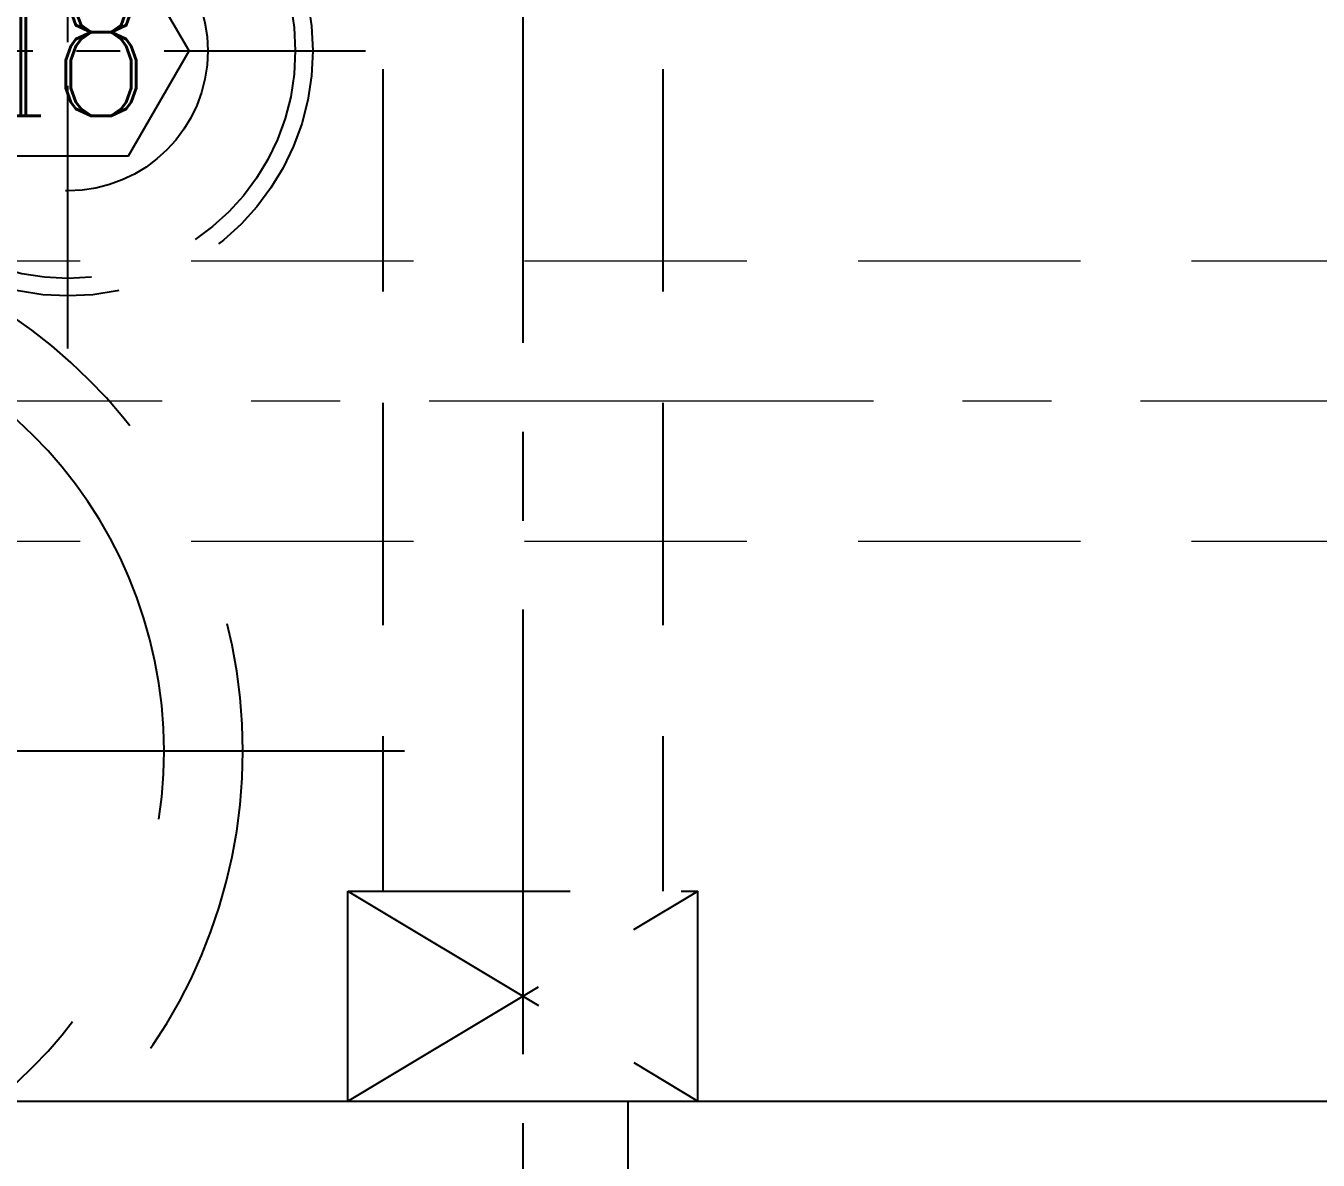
# Model space of a CAD drawing. Header units: inches. Extents: x 143011 to 144494, y -46023 to -44974.
# Drawn here: x 143734.38 to 143771.29, y -45468.11 to -45435.7 of the extents above; entities that cross this region are included whole.
import ezdxf

# ---------------------------------------------------------------- set-up
doc = ezdxf.new("R2010")
doc.units = ezdxf.units.IN
doc.header["$LTSCALE"] = 2
doc.header["$MEASUREMENT"] = 0
doc.header["$PDMODE"] = 3
doc.header["$PDSIZE"] = 0.3125
for name, pattern in [('CENTER', [50.8, 31.75, -6.35, 6.35, -6.35]), ('CENTER2', [1.125, 0.75, -0.125, 0.125, -0.125]), ('DASHED', [0.75, 0.5, -0.25]), ('HIDDEN', [9.525, 6.35, -3.175])]:
    doc.linetypes.add(name, pattern=pattern)
doc.layers.get('0').update_dxf_attribs({"linetype": 'CONTINUOUS'})
doc.layers.get('Defpoints').update_dxf_attribs({"linetype": 'CONTINUOUS'})
for name, color, linetype in [('CAV-COR', 1, 'CONTINUOUS'), ('GE', 214, 'CONTINUOUS'), ('SCREW', 52, 'HIDDEN'), ('SP', 3, 'CONTINUOUS'), ('wr2', 41, 'DASHED')]:
    doc.layers.add(name, color=color, linetype=linetype)
doc.layers.add('dim', color=3, linetype='CONTINUOUS', lineweight=15)
doc.layers.add('WR', color=122, linetype='HIDDEN', lineweight=18)
doc.styles.add('ROMANC', font='romanc', dxfattribs={"width": 0.6, "height": 1})
doc.styles.get("Standard").update_dxf_attribs({"font": 'txt.shx', "width": 0.67})
doc.dimstyles.new('2.00', dxfattribs={"dimtxt": 5, "dimasz": 4, "dimexe": 0.666, "dimexo": 0.626, "dimgap": 1, "dimtad": 0, "dimzin": 0, "dimdsep": 46, "dimtxsty": 'Standard', "dimcen": 0.09, "dimclrd": 3, "dimclre": 3, "dimclrt": 7, "dimazin": 0, "dimtfac": 1, "dimtofl": 0, "dimtmove": 0, "dimatfit": 0, "dimfxl": 0, "dimtolj": 1, "dimtzin": 0, "dimarcsym": 0})

# ---------------------------------------------------------------- blocks, each defined once
blk = doc.blocks.new('*D34460')
at = {"layer": 'Defpoints', "color": 0}
for p in [(143870.577, -45452.132), (143700.577, -45457.419), (143870.577, -45533.736)]:
    blk.add_point(p, dxfattribs=at)
at = {"layer": 'dim', "color": 3, "linetype": 'ByBlock', "lineweight": -2}
for p, q in [((143870.577, -45452.758), (143870.577, -45534.402)), ((143700.577, -45458.045), (143700.577, -45534.402)), ((143704.577, -45533.736), (143777.597, -45533.736)), ((143866.577, -45533.736), (143793.556, -45533.736))]:
    blk.add_line(p, q, dxfattribs=at)
at = {"layer": 'dim', "color": 3, "linetype": 'ByBlock'}
for points in [[(143704.577, -45533.07), (143704.577, -45534.403), (143700.577, -45533.736)], [(143866.577, -45534.403), (143866.577, -45533.07), (143870.577, -45533.736)]]:
    blk.add_solid(points, dxfattribs=at)
at = {"layer": 'dim', "color": 7, "linetype": 'ByBlock', "insert": (143785.577, -45533.736), "char_height": 5, "attachment_point": 5}
blk.add_mtext('\\A1;170.00', dxfattribs=at)
blk = doc.blocks.new('EG-16')
at = {"linetype": 'CENTER'}
blk.add_line((19.617, 0), (-19.617, 0), dxfattribs=at)
at = {"linetype": 'HIDDEN'}
for radius in [15, 12.75]:
    blk.add_circle((0, 0), radius, dxfattribs=at)
blk = doc.blocks.new('20090521.154736')
at = {"layer": 'GE', "extrusion": (0, 0, -1), "zscale": -1, "rotation": 180}
blk.add_blockref('EG-16', (0, 0), dxfattribs=at)
blk = doc.blocks.new('20130710.090407')
at = {"layer": 'SCREW', "linetype": 'CENTER', "ltscale": 0.15}
for p, q in [((0, -7.042), (0, 7.042)), ((-7, 0), (7, 0))]:
    blk.add_line(p, q, dxfattribs=at)
at = {"layer": 'SCREW', "linetype": 'HIDDEN', "ltscale": 0.4}
blk.add_lwpolyline([(-1.443, 2.5), (-2.887, 0), (-1.443, -2.5), (1.443, -2.5), (2.887, 0), (1.443, 2.5)], close=True, dxfattribs=at)
for radius in [5.5, 5, 3]:
    blk.add_circle((0, 0), radius, dxfattribs=at)
at = {"layer": 'dim', "style": 'ROMANC', "width": 0.8}
blk.add_text('M6', height=3.1716, dxfattribs=at).set_placement((-2.885, -1.703))
blk = doc.blocks.new('20130710.090411')
at = {"layer": 'SP', "color": 145, "linetype": 'CENTER', "ltscale": 0.25}
for p, q in [((0, 15), (0, -15)), ((-15, 0), (15, 0))]:
    blk.add_line(p, q, dxfattribs=at)
at = {"layer": 'SP', "color": 145, "linetype": 'HIDDEN', "ltscale": 0.5}
for radius in [12.5, 11.5]:
    blk.add_circle((0, 0), radius, dxfattribs=at)
at = {"layer": 'SCREW'}
blk.add_blockref('20130710.090407', (0, 0), dxfattribs=at)
blk = doc.blocks.new('20160804.135220')
at = {"layer": 'SCREW', "linetype": 'CENTER2', "ltscale": 5}
for p, q in [((0, -8.5), (0, 8.5)), ((-8.5, 0), (8.5, 0))]:
    blk.add_line(p, q, dxfattribs=at)
at = {"layer": 'SCREW'}
blk.add_lwpolyline([(-1.732, 3), (-3.464, 0), (-1.732, -3), (1.732, -3), (3.464, 0), (1.732, 3)], close=True, dxfattribs=at)
at = {"layer": 'SCREW', "ltscale": 0.5}
for radius in [7, 6.5, 4]:
    blk.add_circle((0, 0), radius, dxfattribs=at)
at = {"layer": 'dim', "style": 'ROMANC', "width": 0.8}
blk.add_text('M8', height=4.1865, dxfattribs=at).set_placement((-4.071, -1.858))
blk = doc.blocks.new('*D37788')
at = {"layer": 'Defpoints', "color": 0}
for p in [(143700.577, -45457.419), (143748.577, -45466.419), (143748.577, -45476.893)]:
    blk.add_point(p, dxfattribs=at)
at = {"layer": 'dim', "color": 3, "linetype": 'ByBlock', "lineweight": -2}
for p, q in [((143700.577, -45458.045), (143700.577, -45477.559)), ((143748.577, -45467.045), (143748.577, -45477.559)), ((143704.577, -45476.893), (143716.935, -45476.893)), ((143744.577, -45476.893), (143731.218, -45476.893))]:
    blk.add_line(p, q, dxfattribs=at)
at = {"layer": 'dim', "color": 3, "linetype": 'ByBlock'}
for points in [[(143704.577, -45476.227), (143704.577, -45477.56), (143700.577, -45476.893)], [(143744.577, -45477.56), (143744.577, -45476.227), (143748.577, -45476.893)]]:
    blk.add_solid(points, dxfattribs=at)
at = {"layer": 'dim', "color": 7, "linetype": 'ByBlock', "insert": (143724.077, -45476.893), "char_height": 5, "attachment_point": 5}
blk.add_mtext('\\A1;48.00', dxfattribs=at)

msp = doc.modelspace()

# ---------------------------------------------------------------- linework, layer by layer
at = {"layer": 'CAV-COR', "linetype": 'ByBlock'}
msp.add_line((143708.577, -45466.419), (143862.577, -45466.419), dxfattribs=at)
at = {"layer": 'WR', "linetype": 'HIDDEN', "ltscale": 0.5}
for p, q in [((143729.577, -45442.419), (143841.577, -45442.419)), ((143729.577, -45450.419), (143841.577, -45450.419))]:
    msp.add_line(p, q, dxfattribs=at)
at = {"layer": 'WR', "linetype": 'CENTER', "ltscale": 0.2}
msp.add_line((143725.577, -45446.419), (143870.577, -45446.419), dxfattribs=at)
at = {"layer": 'wr2', "linetype": 'CENTER', "ltscale": 0.2}
msp.add_line((143748.577, -45391.419), (143748.577, -45466.419), dxfattribs=at)
at = {"layer": 'wr2', "linetype": 'HIDDEN', "ltscale": 0.5}
for p, q in [((143744.577, -45427.419), (143744.577, -45460.419)), ((143752.577, -45427.419), (143752.577, -45460.419)), ((143743.577, -45460.419), (143753.577, -45460.419)), ((143743.577, -45460.419), (143753.577, -45466.419)), ((143743.577, -45466.419), (143753.577, -45460.419)), ((143743.577, -45466.419), (143743.577, -45460.419)), ((143753.577, -45466.419), (143753.577, -45460.419)), ((143743.577, -45466.419), (143753.577, -45466.419))]:
    msp.add_line(p, q, dxfattribs=at)

# ---------------------------------------------------------------- block references
at = {"layer": 'CAV-COR'}
msp.add_blockref('20090521.154736', (143725.577, -45456.419), dxfattribs=at)
at = {"layer": 'dim', "linetype": 'ByBlock'}
msp.add_blockref('20130710.090411', (143751.577, -45481.419), dxfattribs=at)
at = {"layer": 'SCREW', "linetype": 'ByBlock'}
msp.add_blockref('20160804.135220', (143735.577, -45436.419), dxfattribs=at)

# ---------------------------------------------------------------- dimensions: what is measured, and where the dimension line sits
at = {"layer": 'dim', "linetype": 'ByBlock'}
dim = msp.add_linear_dim(base=(143870.577, -45533.736), p1=(143700.577, -45457.419), p2=(143870.577, -45452.132), dimstyle='2.00', dxfattribs=at)
dim.commit()
dim.dimension.update_dxf_attribs({"geometry": '*D34460', "text_midpoint": (143785.577, -45533.736)})
dim = msp.add_linear_dim(base=(143748.577, -45476.893), p1=(143700.577, -45457.419), p2=(143748.577, -45466.419), dimstyle='2.00', dxfattribs=at)
dim.commit()
dim.dimension.update_dxf_attribs({"geometry": '*D37788', "text_midpoint": (143724.077, -45476.893), "dimtype": 160})

doc.saveas('drawing.dxf')
